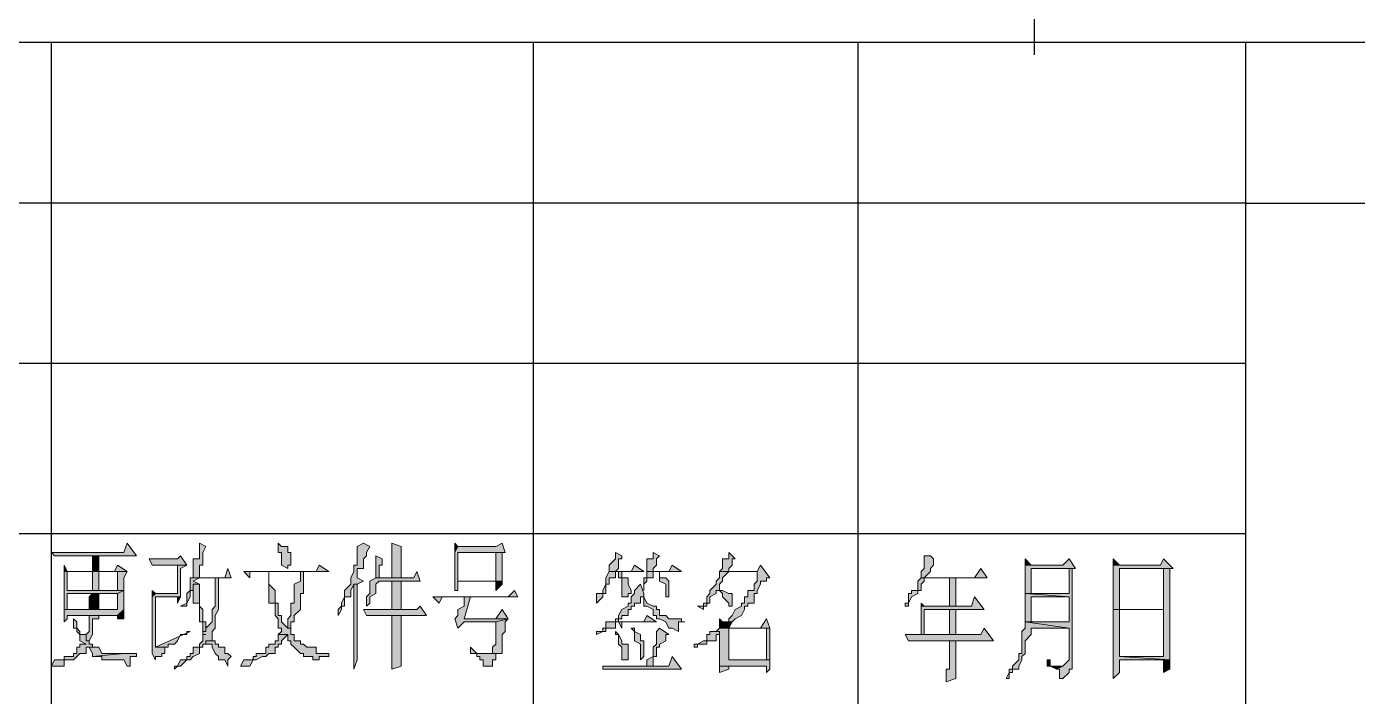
# Model space of a CAD drawing. Header units: millimetres. Extents: x 20 to 821, y 1 to 1134.
# Drawn here: x 619.4 to 695.4, y 40.9 to 79.2 of the extents above; entities that cross this region are included whole.
import ezdxf

# ---------------------------------------------------------------- set-up
doc = ezdxf.new("R2010")
doc.units = ezdxf.units.MM
doc.layers.add('1', color=7, linetype='Continuous')

msp = doc.modelspace()

# ---------------------------------------------------------------- hatches: boundary and pattern name
h = msp.add_hatch(color=0)
h.dxf.hatch_style = 2
h.paths.add_polyline_path([(625.14, 49.641732), (624.96, 49.101732), (620.82, 49.101732), (621, 48.921732), (625.68, 48.921732)])
h = msp.add_hatch(color=0)
h.dxf.hatch_style = 2
h.paths.add_polyline_path([(629.28, 49.641732), (629.28, 48.741732), (628.92, 48.741732), (628.92, 47.661732), (628.74, 47.661732), (629.28, 47.661732), (629.28, 48.021732), (629.28, 48.381732), (629.46, 48.381732), (629.46, 49.101732), (629.64, 49.461732)])
h = msp.add_hatch(color=0)
h.dxf.hatch_style = 2
h.paths.add_polyline_path([(633.78, 49.641732), (633.78, 49.101732), (633.96, 49.101732), (633.96, 48.381732), (634.32, 48.201732), (634.32, 48.381732), (634.5, 48.381732), (634.5, 49.101732), (634.32, 49.101732), (634.32, 49.461732), (633.96, 49.461732)])
h = msp.add_hatch(color=0)
h.dxf.hatch_style = 2
h.paths.add_polyline_path([(638.64, 49.641732), (638.28, 49.461732), (638.28, 48.381732), (638.1, 48.381732), (638.1, 48.021732), (637.92, 47.661732), (637.92, 47.301732), (637.56, 46.941732), (637.56, 46.581732), (637.38, 46.221732), (637.38, 46.041732), (637.2, 45.861732), (637.2, 45.501732), (637.38, 45.861732), (637.38, 46.041732), (637.56, 46.041732), (637.56, 46.581732), (637.92, 46.581732), (637.92, 46.941732), (638.1, 47.301732), (638.28, 47.301732), (638.64, 47.481732), (638.28, 47.661732), (638.28, 48.201732), (638.64, 48.201732), (638.64, 48.741732), (638.82, 48.921732), (638.82, 49.101732), (639, 49.461732)])
h = msp.add_hatch(color=0)
h.dxf.hatch_style = 2
h.paths.add_polyline_path([(640.26, 49.641732), (640.26, 47.661732), (640.8, 47.661732), (640.8, 49.461732)])
h = msp.add_hatch(color=0)
h.dxf.hatch_style = 2
h.paths.add_polyline_path([(643.86, 49.641732), (643.86, 49.101732), (644.04, 49.461732)])
h = msp.add_hatch(color=0)
h.dxf.hatch_style = 2
h.paths.add_polyline_path([(646.56, 49.641732), (646.2, 49.461732), (644.04, 49.461732), (643.86, 49.101732), (643.86, 46.941732), (644.04, 46.941732), (644.04, 47.481732), (646.2, 47.481732), (646.56, 47.481732), (644.04, 47.481732), (644.04, 49.101732), (646.2, 49.101732), (646.74, 49.101732)])
h = msp.add_hatch(color=0)
h.dxf.hatch_style = 2
h.paths.add_polyline_path([(623.16, 48.021732), (623.52, 48.021732), (623.52, 48.921732), (623.16, 48.921732)])
h = msp.add_hatch(color=0)
h.dxf.hatch_style = 2
h.paths.add_polyline_path([(628.2, 48.921732), (628.02, 48.741732), (626.4, 48.741732), (626.58, 48.381732), (628.56, 48.381732)])
h = msp.add_hatch(color=0)
h.dxf.hatch_style = 2
h.paths.add_polyline_path([(639.36, 48.921732), (639.36, 47.661732), (639.54, 47.661732), (639.54, 48.381732), (639.72, 48.381732), (639.72, 48.741732)])
h = msp.add_hatch(color=0)
h.dxf.hatch_style = 2
h.paths.add_polyline_path([(646.74, 49.101732), (646.2, 49.101732), (646.2, 47.481732), (644.04, 47.481732), (646.56, 47.481732), (646.56, 49.101732)])
h = msp.add_hatch(color=0)
h.dxf.hatch_style = 2
h.paths.add_polyline_path([(653.04, 49.101732), (653.04, 48.741732), (652.68, 48.381732), (652.68, 48.021732), (653.04, 48.021732), (653.22, 48.201732), (653.22, 48.741732), (653.4, 48.741732), (653.4, 48.921732)])
h = msp.add_hatch(color=0)
h.dxf.hatch_style = 2
h.paths.add_polyline_path([(655.2, 49.101732), (655.2, 48.741732), (654.84, 48.741732), (654.84, 48.021732), (655.2, 48.021732), (655.2, 48.201732), (655.38, 48.381732), (655.38, 48.741732), (655.56, 48.921732)])
h = msp.add_hatch(color=0)
h.dxf.hatch_style = 2
h.paths.add_polyline_path([(659.52, 49.101732), (659.52, 48.741732), (659.16, 48.741732), (659.16, 48.201732), (658.98, 48.021732), (659.52, 48.021732), (659.52, 48.201732), (659.7, 48.381732), (659.7, 48.741732), (659.88, 48.741732)])
h = msp.add_hatch(color=0)
h.dxf.hatch_style = 2
h.paths.add_polyline_path([(671.04, 48.921732), (670.68, 48.921732), (670.68, 48.741732), (670.68, 48.201732), (670.5, 48.021732), (670.5, 47.661732), (670.68, 47.661732), (671.04, 48.021732), (671.04, 48.201732), (671.22, 48.381732), (671.22, 48.741732)])
h = msp.add_hatch(color=0)
h.dxf.hatch_style = 2
h.paths.add_polyline_path([(676.44, 48.741732), (676.44, 48.381732), (676.8, 48.381732)])
h = msp.add_hatch(color=0)
h.dxf.hatch_style = 2
h.paths.add_polyline_path([(678.96, 48.741732), (678.6, 48.381732), (676.44, 48.381732), (676.44, 48.201732), (676.44, 46.761732), (676.8, 46.761732), (676.8, 48.201732), (678.96, 48.201732), (679.32, 48.201732)])
h = msp.add_hatch(color=0)
h.dxf.hatch_style = 2
h.paths.add_polyline_path([(684.36, 48.741732), (684.18, 48.381732), (681.48, 48.381732), (681.48, 48.201732), (681.48, 45.861732), (681.84, 45.861732), (681.84, 48.201732), (684.36, 48.201732), (684.9, 48.201732)])
h = msp.add_hatch(color=0)
h.dxf.hatch_style = 2
h.paths.add_polyline_path([(681.48, 48.741732), (681.48, 48.381732), (681.84, 48.381732)])
h = msp.add_hatch(color=0)
h.dxf.hatch_style = 2
h.paths.add_polyline_path([(621.54, 48.381732), (621.54, 48.021732), (621.72, 48.021732)])
h = msp.add_hatch(color=0)
h.dxf.hatch_style = 2
h.paths.add_polyline_path([(624.6, 48.381732), (624.42, 48.021732), (621.54, 48.021732), (621.54, 47.661732), (621.54, 45.861732), (621.72, 45.861732), (621.72, 46.761732), (623.16, 46.761732), (624.6, 46.761732), (624.96, 46.941732), (621.72, 46.941732), (621.72, 48.021732), (625.14, 48.021732)])
h = msp.add_hatch(color=0)
h.dxf.hatch_style = 2
h.paths.add_polyline_path([(625.14, 48.021732), (623.16, 48.021732), (624.6, 48.021732), (624.6, 46.941732), (623.52, 46.941732), (621.72, 46.941732), (624.96, 46.941732), (624.96, 47.661732)])
h = msp.add_hatch(color=0)
h.dxf.hatch_style = 2
h.paths.add_polyline_path([(623.16, 48.021732), (623.16, 46.941732), (623.52, 46.941732), (623.52, 48.021732), (624.6, 48.021732)])
h = msp.add_hatch(color=0)
h.dxf.hatch_style = 2
h.paths.add_polyline_path([(628.56, 48.381732), (628.02, 48.381732), (628.02, 46.761732), (626.76, 46.761732), (626.58, 46.581732), (626.58, 43.341732), (626.76, 42.981732), (626.76, 43.161732), (627.12, 43.161732), (627.12, 43.341732), (627.3, 43.341732), (627.3, 43.701732), (626.76, 43.701732), (626.76, 46.581732), (628.2, 46.581732), (628.2, 46.761732), (628.2, 48.201732)])
h = msp.add_hatch(color=0)
h.dxf.hatch_style = 2
h.paths.add_polyline_path([(630.9, 48.201732), (630.72, 47.661732), (628.74, 47.661732), (628.74, 47.481732), (628.74, 46.941732), (628.56, 46.761732), (628.56, 46.221732), (628.2, 46.041732), (628.56, 46.041732), (628.56, 46.221732), (628.74, 46.581732), (628.74, 46.941732), (628.92, 46.941732), (628.92, 47.301732), (629.28, 47.301732), (628.92, 47.481732), (629.28, 47.661732), (631.08, 47.661732)])
h = msp.add_hatch(color=0)
h.dxf.hatch_style = 2
h.paths.add_polyline_path([(636.12, 48.381732), (635.94, 48.021732), (631.8, 48.021732), (632.16, 47.661732), (632.16, 48.021732), (632.34, 48.021732), (636.66, 48.021732)])
h = msp.add_hatch(color=0)
h.dxf.hatch_style = 2
h.paths.add_polyline_path([(633.24, 48.021732), (633.24, 46.221732), (633.6, 46.221732), (633.6, 45.501732), (633.78, 45.321732), (633.78, 44.781732), (633.96, 44.781732), (633.96, 44.601732), (633.78, 44.421732), (634.32, 44.421732), (634.32, 44.061732), (634.5, 44.061732), (634.5, 43.881732), (634.68, 43.701732), (635.04, 43.341732), (635.22, 43.341732), (635.22, 43.161732), (635.76, 43.161732), (635.76, 42.981732), (636.12, 42.981732), (636.12, 43.161732), (636.66, 43.161732), (636.66, 43.341732), (635.94, 43.341732), (635.94, 43.701732), (635.4, 43.701732), (635.22, 43.881732), (635.04, 43.881732), (635.04, 44.061732), (634.68, 44.061732), (634.68, 44.421732), (634.5, 44.421732), (634.5, 44.601732), (634.5, 44.781732), (634.32, 44.781732), (633.96, 45.141732), (633.96, 45.501732), (633.78, 45.501732), (633.78, 46.221732), (633.6, 46.221732), (633.6, 46.941732), (633.24, 47.301732)])
h = msp.add_hatch(color=0)
h.dxf.hatch_style = 2
h.paths.add_polyline_path([(635.22, 48.021732), (635.04, 48.021732), (635.04, 47.661732), (635.04, 47.481732), (634.68, 47.301732), (634.68, 46.221732), (634.5, 46.221732), (634.5, 45.501732), (634.32, 45.321732), (634.32, 44.781732), (634.5, 44.781732), (634.5, 45.141732), (634.68, 45.141732), (634.68, 45.321732), (634.68, 45.501732), (635.04, 45.861732), (635.04, 46.761732), (635.22, 46.761732)])
h = msp.add_hatch(color=0)
h.dxf.hatch_style = 2
h.paths.add_polyline_path([(641.7, 48.021732), (641.52, 47.661732), (639.36, 47.661732), (639, 47.481732), (639, 46.761732), (638.82, 46.581732), (638.82, 46.041732), (639, 46.221732), (639, 46.581732), (639.36, 46.761732), (639.36, 47.301732), (639.54, 47.481732), (641.88, 47.481732)])
h = msp.add_hatch(color=0)
h.dxf.hatch_style = 2
h.paths.add_polyline_path([(654.12, 48.381732), (653.94, 48.021732), (652.68, 48.021732), (652.5, 47.661732), (652.5, 47.301732), (652.32, 46.941732), (652.32, 46.761732), (651.96, 46.761732), (651.96, 46.221732), (652.32, 46.581732), (652.32, 46.761732), (652.5, 46.761732), (652.5, 47.301732), (652.68, 47.301732), (652.68, 47.481732), (652.68, 47.661732), (653.04, 47.661732), (653.04, 48.021732), (653.22, 48.021732), (654.66, 48.021732)])
h = msp.add_hatch(color=0)
h.dxf.hatch_style = 2
h.paths.add_polyline_path([(653.4, 48.021732), (653.22, 48.021732), (653.22, 47.661732), (653.4, 47.661732), (653.4, 47.481732), (653.4, 46.581732), (653.76, 46.581732), (653.76, 46.761732), (653.94, 46.761732), (653.94, 46.941732), (653.76, 47.301732), (653.76, 47.661732), (653.4, 47.661732)])
h = msp.add_hatch(color=0)
h.dxf.hatch_style = 2
h.paths.add_polyline_path([(656.28, 48.381732), (656.1, 48.021732), (654.84, 48.021732), (654.84, 47.661732), (654.66, 47.661732), (654.66, 47.481732), (654.66, 46.941732), (654.66, 47.301732), (654.84, 47.481732), (654.84, 47.661732), (655.2, 47.661732), (655.2, 48.021732), (655.56, 48.021732), (656.82, 48.021732)])
h = msp.add_hatch(color=0)
h.dxf.hatch_style = 2
h.paths.add_polyline_path([(655.56, 48.021732), (655.56, 47.481732), (655.92, 47.301732), (655.92, 46.581732), (656.1, 46.581732), (656.1, 47.481732), (655.92, 47.661732), (655.56, 47.661732)])
h = msp.add_hatch(color=0)
h.dxf.hatch_style = 2
h.paths.add_polyline_path([(658.98, 48.021732), (658.98, 47.661732), (658.8, 47.481732), (658.8, 47.301732), (658.44, 46.941732), (658.44, 46.761732), (658.26, 46.581732), (658.26, 46.221732), (658.08, 46.221732), (658.08, 46.041732), (657.72, 46.041732), (658.08, 45.861732), (658.08, 46.041732), (658.26, 46.041732), (658.26, 46.221732), (658.44, 46.221732), (658.44, 46.581732), (658.8, 46.761732), (658.8, 46.941732), (658.98, 46.941732), (658.98, 47.301732), (659.16, 47.481732), (659.16, 47.661732), (659.52, 48.021732), (661.14, 48.021732)])
h = msp.add_hatch(color=0)
h.dxf.hatch_style = 2
h.paths.add_polyline_path([(661.32, 48.381732), (661.14, 48.021732), (658.98, 48.021732), (661.14, 48.021732), (661.14, 47.481732), (660.96, 47.301732), (660.96, 46.941732), (660.6, 46.941732), (660.6, 46.581732), (660.42, 46.581732), (660.42, 46.221732), (660.24, 46.221732), (660.24, 46.041732), (659.88, 45.861732), (659.7, 45.501732), (659.52, 45.321732), (659.52, 45.141732), (659.16, 45.141732), (659.7, 45.141732), (659.88, 45.321732), (660.24, 45.501732), (660.42, 45.861732), (660.42, 46.041732), (660.6, 46.041732), (660.6, 46.221732), (660.96, 46.221732), (660.96, 46.761732), (661.14, 46.761732), (661.14, 46.941732), (661.32, 47.301732), (661.32, 47.481732), (661.68, 47.481732), (661.68, 47.661732), (661.86, 47.661732)])
h = msp.add_hatch(color=0)
h.dxf.hatch_style = 2
h.paths.add_polyline_path([(673.92, 48.201732), (673.56, 47.661732), (670.5, 47.661732), (670.32, 47.481732), (670.32, 46.941732), (669.96, 46.941732), (669.96, 46.761732), (669.78, 46.761732), (669.78, 46.221732), (669.6, 46.221732), (669.6, 46.041732), (669.78, 46.041732), (669.78, 46.221732), (669.96, 46.581732), (670.32, 46.761732), (670.32, 46.941732), (670.5, 46.941732), (670.5, 47.301732), (670.68, 47.481732), (670.68, 47.661732), (672.12, 47.661732), (674.28, 47.661732)])
h = msp.add_hatch(color=0)
h.dxf.hatch_style = 2
h.paths.add_polyline_path([(679.32, 48.201732), (678.96, 48.201732), (678.96, 46.761732), (676.44, 46.761732), (678.96, 46.581732), (678.96, 45.141732), (676.8, 45.141732), (676.44, 45.141732), (678.96, 44.781732), (678.96, 42.981732), (678.6, 42.621732), (678.24, 42.441732), (678.42, 42.441732), (678.42, 42.261732), (678.42, 41.901732), (678.6, 41.901732), (678.96, 42.261732), (678.96, 42.441732), (679.14, 42.441732), (679.14, 48.201732)])
h = msp.add_hatch(color=0)
h.dxf.hatch_style = 2
h.paths.add_polyline_path([(684.9, 48.201732), (684.36, 48.201732), (684.36, 45.861732), (681.48, 45.861732), (684.36, 45.861732), (684.36, 43.161732), (681.84, 43.161732), (684.72, 42.981732), (684.72, 48.201732)])
h = msp.add_hatch(color=0)
h.dxf.hatch_style = 2
h.paths.add_polyline_path([(630.36, 47.661732), (630.18, 47.661732), (630.18, 47.481732), (630.18, 46.041732), (630, 45.861732), (630, 45.141732), (629.64, 44.781732), (629.64, 44.601732), (629.46, 44.601732), (629.46, 44.421732), (629.64, 44.421732), (629.46, 44.421732), (629.46, 44.061732), (629.28, 43.881732), (629.28, 43.701732), (628.92, 43.701732), (628.92, 43.341732), (628.74, 43.341732), (628.74, 43.161732), (628.56, 43.161732), (628.56, 42.981732), (628.2, 42.981732), (628.02, 42.621732), (627.84, 42.621732), (627.84, 42.441732), (628.02, 42.621732), (628.2, 42.621732), (628.56, 42.981732), (628.74, 42.981732), (628.92, 43.161732), (629.28, 43.341732), (629.28, 43.701732), (629.46, 43.701732), (629.46, 43.881732), (629.64, 43.881732), (629.64, 44.061732), (630.18, 44.061732), (630, 44.061732), (630, 44.421732), (630, 44.601732), (630.18, 44.781732), (630.18, 45.501732), (630.36, 45.861732)])
h = msp.add_hatch(color=0)
h.dxf.hatch_style = 2
h.paths.add_polyline_path([(629.28, 47.301732), (628.92, 47.301732), (628.92, 46.941732), (628.92, 46.221732), (629.28, 46.221732), (629.28, 45.141732), (629.46, 45.141732), (629.46, 44.601732), (629.64, 44.601732), (629.64, 45.141732), (629.46, 45.141732), (629.46, 45.501732), (629.46, 45.861732), (629.28, 46.041732)])
h = msp.add_hatch(color=0)
h.dxf.hatch_style = 2
h.paths.add_polyline_path([(638.28, 47.301732), (638.1, 47.301732), (638.1, 43.881732), (638.1, 42.441732), (638.28, 42.981732)])
h = msp.add_hatch(color=0)
h.dxf.hatch_style = 2
h.paths.add_polyline_path([(640.26, 45.861732), (640.8, 45.861732), (640.8, 47.481732), (640.26, 47.481732)])
h = msp.add_hatch(color=0)
h.dxf.hatch_style = 2
h.paths.add_polyline_path([(646.56, 47.481732), (646.2, 47.481732), (646.2, 46.941732), (646.56, 47.301732)])
h = msp.add_hatch(color=0)
h.dxf.hatch_style = 2
h.paths.add_polyline_path([(654.48, 47.301732), (654.12, 46.941732), (654.12, 46.761732), (653.94, 46.581732), (653.94, 46.221732), (653.76, 46.221732), (653.76, 46.041732), (653.4, 45.861732), (653.22, 45.501732), (653.22, 45.321732), (653.04, 45.321732), (653.04, 45.141732), (652.68, 45.141732), (652.5, 45.141732), (652.5, 44.781732), (652.32, 44.781732), (652.32, 44.601732), (651.96, 44.601732), (651.96, 44.421732), (652.32, 44.601732), (652.5, 44.601732), (652.5, 44.781732), (653.04, 44.781732), (653.04, 45.141732), (653.22, 45.141732), (653.22, 45.321732), (653.4, 45.321732), (653.4, 45.501732), (653.76, 45.501732), (653.76, 45.861732), (653.94, 45.861732), (653.94, 46.041732), (654.12, 46.041732), (654.12, 46.221732), (654.48, 46.221732), (654.48, 46.581732), (654.66, 46.581732), (654.66, 46.761732)])
h = msp.add_hatch(color=0)
h.dxf.hatch_style = 2
h.paths.add_polyline_path([(658.98, 47.301732), (658.98, 46.941732), (659.16, 46.761732), (659.16, 46.581732), (659.52, 46.221732), (659.52, 46.041732), (659.7, 46.041732), (659.7, 46.761732), (659.52, 46.761732), (659.16, 46.941732), (658.98, 46.941732)])
h = msp.add_hatch(color=0)
h.dxf.hatch_style = 2
h.paths.add_polyline_path([(672.12, 46.041732), (672.48, 46.041732), (672.48, 47.661732), (672.12, 47.661732)])
h = msp.add_hatch(color=0)
h.dxf.hatch_style = 2
h.paths.add_polyline_path([(624.96, 46.941732), (624.6, 46.761732), (624.6, 45.861732), (623.52, 45.861732), (621.54, 45.861732), (621.54, 45.501732), (621.54, 45.141732), (621.72, 45.321732), (621.72, 45.501732), (622.98, 45.501732), (624.6, 45.501732), (624.96, 45.861732)])
h = msp.add_hatch(color=0)
h.dxf.hatch_style = 2
h.paths.add_polyline_path([(623.52, 46.761732), (623.16, 46.761732), (622.98, 46.581732), (622.98, 45.861732), (623.52, 45.861732)])
h = msp.add_hatch(color=0)
h.dxf.hatch_style = 2
h.paths.add_polyline_path([(626.58, 46.941732), (626.58, 46.581732), (626.76, 46.761732)])
h = msp.add_hatch(color=0)
h.dxf.hatch_style = 2
h.paths.add_polyline_path([(628.2, 46.581732), (628.02, 46.581732), (628.02, 46.221732)])
h = msp.add_hatch(color=0)
h.dxf.hatch_style = 2
h.paths.add_polyline_path([(647.28, 46.941732), (646.92, 46.581732), (642.6, 46.581732), (642.96, 46.221732), (643.14, 46.581732), (647.46, 46.581732)])
h = msp.add_hatch(color=0)
h.dxf.hatch_style = 2
h.paths.add_polyline_path([(644.76, 46.581732), (644.4, 46.581732), (644.4, 46.221732), (644.4, 46.041732), (644.04, 45.861732), (644.04, 45.501732), (643.86, 45.321732), (644.04, 44.781732), (644.4, 45.141732), (646.2, 45.141732), (646.92, 45.321732), (644.4, 45.321732)])
h = msp.add_hatch(color=0)
h.dxf.hatch_style = 2
h.paths.add_polyline_path([(654.66, 46.581732), (654.48, 46.581732), (654.66, 46.581732), (654.66, 46.041732), (654.84, 46.041732), (655.2, 45.861732), (655.2, 45.501732), (655.38, 45.501732), (655.38, 45.321732), (655.56, 45.321732), (655.92, 45.141732), (656.1, 44.781732), (656.28, 44.781732), (656.64, 44.601732), (656.64, 44.781732), (656.64, 45.141732), (656.82, 45.141732), (657, 45.141732), (656.82, 45.141732), (656.82, 45.321732), (656.64, 45.321732), (656.1, 45.321732), (655.92, 45.501732), (655.56, 45.501732), (655.56, 45.861732), (655.38, 45.861732), (655.38, 46.041732), (655.2, 46.041732), (654.84, 46.221732)])
h = msp.add_hatch(color=0)
h.dxf.hatch_style = 2
h.paths.add_polyline_path([(673.56, 46.581732), (673.38, 46.041732), (670.5, 46.041732), (670.5, 45.861732), (670.5, 44.421732), (670.68, 44.421732), (670.68, 45.861732), (672.12, 45.861732), (674.1, 45.861732)])
h = msp.add_hatch(color=0)
h.dxf.hatch_style = 2
h.paths.add_polyline_path([(676.44, 46.761732), (676.44, 45.141732), (676.8, 45.141732), (676.8, 46.581732), (678.96, 46.581732)])
h = msp.add_hatch(color=0)
h.dxf.hatch_style = 2
h.paths.add_polyline_path([(624.96, 45.861732), (624.6, 45.501732), (624.6, 45.321732), (624.96, 45.321732)])
h = msp.add_hatch(color=0)
h.dxf.hatch_style = 2
h.paths.add_polyline_path([(641.88, 46.041732), (641.7, 45.861732), (638.64, 45.861732), (638.82, 45.501732), (642.24, 45.501732)])
h = msp.add_hatch(color=0)
h.dxf.hatch_style = 2
h.paths.add_polyline_path([(646.56, 45.861732), (646.2, 45.321732), (644.4, 45.321732), (646.92, 45.321732)])
h = msp.add_hatch(color=0)
h.dxf.hatch_style = 2
h.paths.add_polyline_path([(670.5, 46.221732), (670.5, 46.041732), (670.68, 46.041732)])
h = msp.add_hatch(color=0)
h.dxf.hatch_style = 2
h.paths.add_polyline_path([(672.12, 44.421732), (672.48, 44.421732), (672.48, 45.861732), (672.12, 45.861732)])
h = msp.add_hatch(color=0)
h.dxf.hatch_style = 2
h.paths.add_polyline_path([(681.48, 45.861732), (681.48, 41.901732), (681.84, 42.261732), (681.84, 42.981732), (684.72, 42.981732), (681.84, 43.161732), (681.84, 45.861732), (684.36, 45.861732)])
h = msp.add_hatch(color=0)
h.dxf.hatch_style = 2
h.paths.add_polyline_path([(622.08, 45.321732), (622.08, 44.781732), (622.26, 44.781732), (622.26, 44.601732), (622.44, 44.421732), (622.44, 44.061732), (622.8, 43.881732), (622.44, 43.881732), (622.44, 43.701732), (622.26, 43.701732), (622.26, 43.341732), (622.08, 43.341732), (622.08, 43.161732), (621.54, 43.161732), (621.54, 42.981732), (621.36, 42.981732), (621, 42.981732), (620.82, 42.621732), (621.54, 42.621732), (621.54, 42.981732), (622.08, 42.981732), (622.26, 43.161732), (622.44, 43.341732), (622.8, 43.341732), (622.8, 43.701732), (623.16, 43.701732), (623.16, 43.881732), (622.98, 43.881732), (622.98, 44.061732), (622.8, 44.061732), (622.8, 44.421732), (622.44, 44.421732), (622.44, 44.601732), (622.26, 44.781732), (622.26, 45.141732)])
h = msp.add_hatch(color=0)
h.dxf.hatch_style = 2
h.paths.add_polyline_path([(623.52, 45.501732), (622.98, 45.501732), (622.98, 45.321732), (622.98, 44.601732), (622.8, 44.421732), (622.8, 44.061732), (622.98, 44.061732), (623.16, 44.421732), (623.16, 45.321732), (623.52, 45.321732)])
h = msp.add_hatch(color=0)
h.dxf.hatch_style = 2
h.paths.add_polyline_path([(640.8, 45.501732), (640.26, 45.501732), (640.26, 45.321732), (640.26, 42.441732), (640.8, 42.621732), (640.8, 43.161732)])
h = msp.add_hatch(color=0)
h.dxf.hatch_style = 2
h.paths.add_polyline_path([(646.92, 45.321732), (646.2, 45.141732), (646.2, 43.881732), (646.02, 43.701732), (646.02, 43.341732), (645.84, 43.341732), (646.56, 43.341732), (646.56, 43.701732), (646.56, 44.421732), (646.74, 44.601732), (646.74, 44.781732), (646.74, 45.141732)])
h = msp.add_hatch(color=0)
h.dxf.hatch_style = 2
h.paths.add_polyline_path([(654.84, 45.501732), (654.66, 45.141732), (653.22, 45.141732), (653.4, 44.781732), (653.4, 45.141732), (653.76, 45.141732), (655.38, 45.141732)])
h = msp.add_hatch(color=0)
h.dxf.hatch_style = 2
h.paths.add_polyline_path([(661.68, 45.321732), (661.32, 44.781732), (658.98, 44.781732), (658.8, 44.601732), (658.98, 44.601732), (658.98, 43.701732), (658.98, 42.621732), (661.68, 42.621732), (661.68, 42.261732), (661.86, 42.441732), (661.86, 42.981732), (659.52, 42.981732), (659.52, 44.781732), (661.68, 44.781732), (661.86, 44.781732)])
h = msp.add_hatch(color=0)
h.dxf.hatch_style = 2
h.paths.add_polyline_path([(658.98, 45.321732), (658.98, 44.781732), (659.52, 44.781732), (659.7, 45.141732), (659.16, 45.141732)])
h = msp.add_hatch(color=0)
h.dxf.hatch_style = 2
h.paths.add_polyline_path([(676.44, 45.141732), (676.44, 44.781732), (676.26, 44.601732), (676.26, 43.341732), (676.08, 43.341732), (676.08, 42.981732), (675.72, 42.621732), (675.72, 42.441732), (675.54, 42.441732), (675.54, 42.261732), (675.36, 41.901732), (675.54, 41.901732), (675.54, 42.261732), (675.72, 42.261732), (675.72, 42.441732), (676.08, 42.441732), (676.08, 42.621732), (676.26, 42.981732), (676.26, 43.161732), (676.44, 43.341732), (676.44, 44.061732), (676.8, 44.421732), (676.8, 44.781732), (678.96, 44.781732)])
h = msp.add_hatch(color=0)
h.dxf.hatch_style = 2
h.paths.add_polyline_path([(628.74, 44.601732), (626.76, 43.701732), (627.48, 43.701732), (627.48, 43.881732), (627.84, 43.881732), (628.02, 44.061732), (628.2, 44.421732), (628.56, 44.421732), (628.56, 44.601732)])
h = msp.add_hatch(color=0)
h.dxf.hatch_style = 2
h.paths.add_polyline_path([(633.78, 44.421732), (633.78, 44.061732), (633.6, 44.061732), (633.6, 43.881732), (633.24, 43.881732), (633.24, 43.701732), (633.06, 43.701732), (633.06, 43.341732), (632.88, 43.341732), (632.52, 43.341732), (632.52, 43.161732), (632.34, 43.161732), (632.34, 42.981732), (631.8, 42.981732), (631.62, 42.621732), (632.16, 42.621732), (632.34, 42.981732), (632.52, 42.981732), (632.88, 43.161732), (633.06, 43.161732), (633.24, 43.341732), (633.6, 43.341732), (633.6, 43.701732), (633.78, 43.701732), (633.78, 43.881732), (633.96, 43.881732), (633.96, 44.061732), (634.32, 44.421732)])
h = msp.add_hatch(color=0)
h.dxf.hatch_style = 2
h.paths.add_polyline_path([(653.04, 44.601732), (653.04, 44.421732), (653.22, 44.421732), (653.22, 43.881732), (653.4, 43.701732), (653.4, 42.981732), (653.76, 42.981732), (653.76, 43.881732), (653.4, 43.881732), (653.4, 44.061732), (653.22, 44.421732)])
h = msp.add_hatch(color=0)
h.dxf.hatch_style = 2
h.paths.add_polyline_path([(653.94, 44.781732), (654.12, 44.601732), (654.12, 44.061732), (654.48, 43.881732), (654.48, 42.981732), (654.66, 43.161732), (654.66, 44.061732), (654.48, 44.061732), (654.48, 44.421732), (654.12, 44.601732), (654.12, 44.781732)])
h = msp.add_hatch(color=0)
h.dxf.hatch_style = 2
h.paths.add_polyline_path([(655.56, 44.781732), (655.38, 44.601732), (655.38, 43.881732), (655.2, 43.701732), (655.2, 43.161732), (654.84, 42.981732), (654.84, 42.621732), (655.2, 42.621732), (655.2, 43.161732), (655.38, 43.161732), (655.38, 43.701732), (655.56, 43.701732), (655.56, 43.881732), (655.92, 44.061732), (655.92, 44.421732), (656.1, 44.421732)])
h = msp.add_hatch(color=0)
h.dxf.hatch_style = 2
h.paths.add_polyline_path([(658.8, 44.601732), (658.44, 44.601732), (658.44, 44.421732), (658.26, 44.421732), (658.26, 44.061732), (658.08, 44.061732), (657.72, 43.881732), (657.54, 43.881732), (657.54, 43.701732), (657.72, 43.701732), (657.72, 43.881732), (658.26, 43.881732), (658.26, 44.061732), (658.8, 44.061732), (658.8, 44.421732), (658.98, 44.421732), (658.98, 44.601732)])
h = msp.add_hatch(color=0)
h.dxf.hatch_style = 2
h.paths.add_polyline_path([(661.86, 44.781732), (661.68, 44.781732), (661.68, 42.981732), (659.52, 42.981732), (661.86, 42.981732)])
h = msp.add_hatch(color=0)
h.dxf.hatch_style = 2
h.paths.add_polyline_path([(674.1, 44.781732), (673.92, 44.421732), (669.6, 44.421732), (669.78, 44.061732), (674.64, 44.061732)])
h = msp.add_hatch(color=0)
h.dxf.hatch_style = 2
h.paths.add_polyline_path([(623.16, 43.701732), (622.8, 43.701732), (622.98, 43.701732), (623.16, 43.341732), (623.16, 43.161732), (624.96, 43.341732), (623.7, 43.341732), (623.52, 43.701732)])
h = msp.add_hatch(color=0)
h.dxf.hatch_style = 2
h.paths.add_polyline_path([(625.68, 43.341732), (624.96, 43.341732), (623.16, 43.161732), (623.7, 43.161732), (623.7, 42.981732), (624.96, 42.981732), (625.14, 42.621732), (625.32, 42.621732), (625.32, 42.981732), (625.32, 43.161732), (625.68, 43.161732)])
h = msp.add_hatch(color=0)
h.dxf.hatch_style = 2
h.paths.add_polyline_path([(630.18, 44.061732), (629.64, 44.061732), (629.64, 43.881732), (630, 43.881732), (630, 43.701732), (630.18, 43.341732), (630.36, 43.161732), (630.36, 42.981732), (630.72, 42.981732), (630.9, 42.621732), (630.9, 42.981732), (631.08, 43.161732), (630.9, 43.341732), (630.72, 43.341732), (630.72, 43.701732), (630.36, 43.701732), (630.36, 43.881732), (630.18, 43.881732)])
h = msp.add_hatch(color=0)
h.dxf.hatch_style = 2
h.paths.add_polyline_path([(644.76, 43.701732), (644.76, 43.341732), (645.12, 43.341732), (645.12, 43.161732), (645.3, 43.161732), (645.3, 42.981732), (645.48, 42.981732), (645.48, 42.621732), (645.84, 42.621732), (646.02, 42.621732), (646.02, 42.981732), (646.2, 42.981732), (646.2, 43.161732), (646.2, 43.341732), (645.84, 43.341732), (645.12, 43.341732)])
h = msp.add_hatch(color=0)
h.dxf.hatch_style = 2
h.paths.add_polyline_path([(672.48, 44.061732), (672.12, 44.061732), (672.12, 43.161732), (672.12, 42.441732), (671.94, 42.441732), (671.94, 41.721732), (672.48, 41.901732)])
h = msp.add_hatch(color=0)
h.dxf.hatch_style = 2
h.paths.add_polyline_path([(656.28, 43.161732), (656.1, 42.621732), (652.32, 42.621732), (652.32, 42.441732), (656.82, 42.441732)])
h = msp.add_hatch(color=0)
h.dxf.hatch_style = 2
h.paths.add_polyline_path([(658.98, 42.621732), (658.98, 42.261732), (659.52, 42.441732), (659.52, 42.621732), (661.68, 42.621732)])
h = msp.add_hatch(color=0)
h.dxf.hatch_style = 2
h.paths.add_polyline_path([(677.7, 42.981732), (677.7, 42.621732), (677.88, 42.621732), (678.24, 42.441732), (678.6, 42.621732), (677.88, 42.621732), (677.88, 42.981732)])
h = msp.add_hatch(color=0)
h.dxf.hatch_style = 2
h.paths.add_polyline_path([(684.72, 42.981732), (684.36, 42.981732), (684.36, 42.261732), (684.72, 42.441732)])

# ---------------------------------------------------------------- linework, layer by layer
at = {"layer": '1', "color": 0, "lineweight": 25}
for points in [[(676.98, 77.541732), (676.98, 419.721732)], [(821.16, 78.261732), (557.64, 78.261732)], [(620.82, 39.741732), (620.82, 78.261732)], [(648.36, 39.741732), (648.36, 78.261732)], [(666.9, 39.741732), (666.9, 78.261732)], [(689.04, 78.261732), (689.04, 0.501732)], [(689.04, 69.081732), (557.64, 69.081732)], [(689.04, 69.081732), (757.44, 69.081732)], [(689.04, 59.901732), (557.64, 59.901732)], [(689.04, 50.181732), (557.64, 50.181732)]]:
    msp.add_lwpolyline(points, dxfattribs=at)
at = {"layer": '1', "color": 0, "lineweight": 5}
for points in [[(625.14, 49.641732), (624.96, 49.101732), (620.82, 49.101732), (621, 48.921732), (625.68, 48.921732), (625.14, 49.641732)], [(629.28, 49.641732), (629.28, 48.741732), (628.92, 48.741732), (628.92, 47.661732), (628.74, 47.661732), (629.28, 47.661732), (629.28, 48.021732), (629.28, 48.381732), (629.46, 48.381732), (629.46, 49.101732), (629.64, 49.461732), (629.28, 49.641732)], [(633.78, 49.641732), (633.78, 49.101732), (633.96, 49.101732), (633.96, 48.381732), (634.32, 48.201732), (634.32, 48.381732), (634.5, 48.381732), (634.5, 49.101732), (634.32, 49.101732), (634.32, 49.461732), (633.96, 49.461732), (633.78, 49.641732)], [(638.64, 49.641732), (638.28, 49.461732), (638.28, 48.381732), (638.1, 48.381732), (638.1, 48.021732), (637.92, 47.661732), (637.92, 47.301732), (637.56, 46.941732), (637.56, 46.581732), (637.38, 46.221732), (637.38, 46.041732), (637.2, 45.861732), (637.2, 45.501732), (637.38, 45.861732), (637.38, 46.041732), (637.56, 46.041732), (637.56, 46.581732), (637.92, 46.581732), (637.92, 46.941732), (638.1, 47.301732), (638.28, 47.301732), (638.64, 47.481732), (638.28, 47.661732), (638.28, 48.201732), (638.64, 48.201732), (638.64, 48.741732), (638.82, 48.921732), (638.82, 49.101732), (639, 49.461732), (638.64, 49.641732)], [(640.26, 49.641732), (640.26, 47.661732), (640.8, 47.661732), (640.8, 49.461732), (640.26, 49.641732)], [(643.86, 49.641732), (643.86, 49.101732), (644.04, 49.461732), (643.86, 49.641732)], [(646.56, 49.641732), (646.2, 49.461732), (644.04, 49.461732), (643.86, 49.101732), (643.86, 46.941732), (644.04, 46.941732), (644.04, 47.481732), (646.2, 47.481732), (646.56, 47.481732), (644.04, 47.481732), (644.04, 49.101732), (646.2, 49.101732), (646.74, 49.101732), (646.56, 49.641732)], [(623.16, 48.021732), (623.52, 48.021732), (623.52, 48.921732), (623.16, 48.921732), (623.16, 48.021732)], [(628.2, 48.921732), (628.02, 48.741732), (626.4, 48.741732), (626.58, 48.381732), (628.56, 48.381732), (628.2, 48.921732)], [(639.36, 48.921732), (639.36, 47.661732), (639.54, 47.661732), (639.54, 48.381732), (639.72, 48.381732), (639.72, 48.741732), (639.36, 48.921732)], [(646.74, 49.101732), (646.2, 49.101732), (646.2, 47.481732), (644.04, 47.481732), (646.56, 47.481732), (646.56, 49.101732), (646.74, 49.101732)], [(653.04, 49.101732), (653.04, 48.741732), (652.68, 48.381732), (652.68, 48.021732), (653.04, 48.021732), (653.22, 48.201732), (653.22, 48.741732), (653.4, 48.741732), (653.4, 48.921732), (653.04, 49.101732)], [(655.2, 49.101732), (655.2, 48.741732), (654.84, 48.741732), (654.84, 48.021732), (655.2, 48.021732), (655.2, 48.201732), (655.38, 48.381732), (655.38, 48.741732), (655.56, 48.921732), (655.2, 49.101732)], [(659.52, 49.101732), (659.52, 48.741732), (659.16, 48.741732), (659.16, 48.201732), (658.98, 48.021732), (659.52, 48.021732), (659.52, 48.201732), (659.7, 48.381732), (659.7, 48.741732), (659.88, 48.741732), (659.52, 49.101732)], [(671.04, 48.921732), (670.68, 48.921732), (670.68, 48.741732), (670.68, 48.201732), (670.5, 48.021732), (670.5, 47.661732), (670.68, 47.661732), (671.04, 48.021732), (671.04, 48.201732), (671.22, 48.381732), (671.22, 48.741732), (671.04, 48.921732)], [(676.44, 48.741732), (676.44, 48.381732), (676.8, 48.381732), (676.44, 48.741732)], [(678.96, 48.741732), (678.6, 48.381732), (676.44, 48.381732), (676.44, 48.201732), (676.44, 46.761732), (676.8, 46.761732), (676.8, 48.201732), (678.96, 48.201732), (679.32, 48.201732), (678.96, 48.741732)], [(684.36, 48.741732), (684.18, 48.381732), (681.48, 48.381732), (681.48, 48.201732), (681.48, 45.861732), (681.84, 45.861732), (681.84, 48.201732), (684.36, 48.201732), (684.9, 48.201732), (684.36, 48.741732)], [(681.48, 48.741732), (681.48, 48.381732), (681.84, 48.381732), (681.48, 48.741732)], [(621.54, 48.381732), (621.54, 48.021732), (621.72, 48.021732), (621.54, 48.381732)], [(624.6, 48.381732), (624.42, 48.021732), (621.54, 48.021732), (621.54, 47.661732), (621.54, 45.861732), (621.72, 45.861732), (621.72, 46.761732), (623.16, 46.761732), (624.6, 46.761732), (624.96, 46.941732), (621.72, 46.941732), (621.72, 48.021732), (625.14, 48.021732), (624.6, 48.381732)], [(625.14, 48.021732), (623.16, 48.021732), (624.6, 48.021732), (624.6, 46.941732), (623.52, 46.941732), (621.72, 46.941732), (624.96, 46.941732), (624.96, 47.661732), (625.14, 48.021732)], [(623.16, 48.021732), (623.16, 46.941732), (623.52, 46.941732), (623.52, 48.021732), (624.6, 48.021732), (623.16, 48.021732)], [(628.56, 48.381732), (628.02, 48.381732), (628.02, 46.761732), (626.76, 46.761732), (626.58, 46.581732), (626.58, 43.341732), (626.76, 42.981732), (626.76, 43.161732), (627.12, 43.161732), (627.12, 43.341732), (627.3, 43.341732), (627.3, 43.701732), (626.76, 43.701732), (626.76, 46.581732), (628.2, 46.581732), (628.2, 46.761732), (628.2, 48.201732), (628.56, 48.381732)], [(630.9, 48.201732), (630.72, 47.661732), (628.74, 47.661732), (628.74, 47.481732), (628.74, 46.941732), (628.56, 46.761732), (628.56, 46.221732), (628.2, 46.041732), (628.56, 46.041732), (628.56, 46.221732), (628.74, 46.581732), (628.74, 46.941732), (628.92, 46.941732), (628.92, 47.301732), (629.28, 47.301732), (628.92, 47.481732), (629.28, 47.661732), (631.08, 47.661732), (630.9, 48.201732)], [(636.12, 48.381732), (635.94, 48.021732), (631.8, 48.021732), (632.16, 47.661732), (632.16, 48.021732), (632.34, 48.021732), (636.66, 48.021732), (636.12, 48.381732)], [(633.24, 48.021732), (633.24, 46.221732), (633.6, 46.221732), (633.6, 45.501732), (633.78, 45.321732), (633.78, 44.781732), (633.96, 44.781732), (633.96, 44.601732), (633.78, 44.421732), (634.32, 44.421732), (634.32, 44.061732), (634.5, 44.061732), (634.5, 43.881732), (634.68, 43.701732), (635.04, 43.341732), (635.22, 43.341732), (635.22, 43.161732), (635.76, 43.161732), (635.76, 42.981732), (636.12, 42.981732), (636.12, 43.161732), (636.66, 43.161732), (636.66, 43.341732), (635.94, 43.341732), (635.94, 43.701732), (635.4, 43.701732), (635.22, 43.881732), (635.04, 43.881732), (635.04, 44.061732), (634.68, 44.061732), (634.68, 44.421732), (634.5, 44.421732), (634.5, 44.601732), (634.5, 44.781732), (634.32, 44.781732), (633.96, 45.141732), (633.96, 45.501732), (633.78, 45.501732), (633.78, 46.221732), (633.6, 46.221732), (633.6, 46.941732), (633.24, 47.301732), (633.24, 48.021732)], [(635.22, 48.021732), (635.04, 48.021732), (635.04, 47.661732), (635.04, 47.481732), (634.68, 47.301732), (634.68, 46.221732), (634.5, 46.221732), (634.5, 45.501732), (634.32, 45.321732), (634.32, 44.781732), (634.5, 44.781732), (634.5, 45.141732), (634.68, 45.141732), (634.68, 45.321732), (634.68, 45.501732), (635.04, 45.861732), (635.04, 46.761732), (635.22, 46.761732), (635.22, 48.021732)], [(641.7, 48.021732), (641.52, 47.661732), (639.36, 47.661732), (639, 47.481732), (639, 46.761732), (638.82, 46.581732), (638.82, 46.041732), (639, 46.221732), (639, 46.581732), (639.36, 46.761732), (639.36, 47.301732), (639.54, 47.481732), (641.88, 47.481732), (641.7, 48.021732)], [(654.12, 48.381732), (653.94, 48.021732), (652.68, 48.021732), (652.5, 47.661732), (652.5, 47.301732), (652.32, 46.941732), (652.32, 46.761732), (651.96, 46.761732), (651.96, 46.221732), (652.32, 46.581732), (652.32, 46.761732), (652.5, 46.761732), (652.5, 47.301732), (652.68, 47.301732), (652.68, 47.481732), (652.68, 47.661732), (653.04, 47.661732), (653.04, 48.021732), (653.22, 48.021732), (654.66, 48.021732), (654.12, 48.381732)], [(653.4, 48.021732), (653.22, 48.021732), (653.22, 47.661732), (653.4, 47.661732), (653.4, 47.481732), (653.4, 46.581732), (653.76, 46.581732), (653.76, 46.761732), (653.94, 46.761732), (653.94, 46.941732), (653.76, 47.301732), (653.76, 47.661732), (653.4, 47.661732), (653.4, 48.021732)], [(656.28, 48.381732), (656.1, 48.021732), (654.84, 48.021732), (654.84, 47.661732), (654.66, 47.661732), (654.66, 47.481732), (654.66, 46.941732), (654.66, 47.301732), (654.84, 47.481732), (654.84, 47.661732), (655.2, 47.661732), (655.2, 48.021732), (655.56, 48.021732), (656.82, 48.021732), (656.28, 48.381732)], [(655.56, 48.021732), (655.56, 47.481732), (655.92, 47.301732), (655.92, 46.581732), (656.1, 46.581732), (656.1, 47.481732), (655.92, 47.661732), (655.56, 47.661732), (655.56, 48.021732)], [(658.98, 48.021732), (658.98, 47.661732), (658.8, 47.481732), (658.8, 47.301732), (658.44, 46.941732), (658.44, 46.761732), (658.26, 46.581732), (658.26, 46.221732), (658.08, 46.221732), (658.08, 46.041732), (657.72, 46.041732), (658.08, 45.861732), (658.08, 46.041732), (658.26, 46.041732), (658.26, 46.221732), (658.44, 46.221732), (658.44, 46.581732), (658.8, 46.761732), (658.8, 46.941732), (658.98, 46.941732), (658.98, 47.301732), (659.16, 47.481732), (659.16, 47.661732), (659.52, 48.021732), (661.14, 48.021732), (658.98, 48.021732)], [(661.32, 48.381732), (661.14, 48.021732), (658.98, 48.021732), (661.14, 48.021732), (661.14, 47.481732), (660.96, 47.301732), (660.96, 46.941732), (660.6, 46.941732), (660.6, 46.581732), (660.42, 46.581732), (660.42, 46.221732), (660.24, 46.221732), (660.24, 46.041732), (659.88, 45.861732), (659.7, 45.501732), (659.52, 45.321732), (659.52, 45.141732), (659.16, 45.141732), (659.7, 45.141732), (659.88, 45.321732), (660.24, 45.501732), (660.42, 45.861732), (660.42, 46.041732), (660.6, 46.041732), (660.6, 46.221732), (660.96, 46.221732), (660.96, 46.761732), (661.14, 46.761732), (661.14, 46.941732), (661.32, 47.301732), (661.32, 47.481732), (661.68, 47.481732), (661.68, 47.661732), (661.86, 47.661732), (661.32, 48.381732)], [(673.92, 48.201732), (673.56, 47.661732), (670.5, 47.661732), (670.32, 47.481732), (670.32, 46.941732), (669.96, 46.941732), (669.96, 46.761732), (669.78, 46.761732), (669.78, 46.221732), (669.6, 46.221732), (669.6, 46.041732), (669.78, 46.041732), (669.78, 46.221732), (669.96, 46.581732), (670.32, 46.761732), (670.32, 46.761732), (670.32, 46.941732), (670.5, 46.941732), (670.5, 47.301732), (670.68, 47.481732), (670.68, 47.661732), (672.12, 47.661732), (674.28, 47.661732), (673.92, 48.201732)], [(679.32, 48.201732), (678.96, 48.201732), (678.96, 46.761732), (676.44, 46.761732), (678.96, 46.581732), (678.96, 45.141732), (676.8, 45.141732), (676.44, 45.141732), (678.96, 44.781732), (678.96, 42.981732), (678.6, 42.621732), (678.24, 42.441732), (678.42, 42.441732), (678.42, 42.261732), (678.42, 41.901732), (678.6, 41.901732), (678.96, 42.261732), (678.96, 42.261732), (678.96, 42.441732), (679.14, 42.441732), (679.14, 48.201732), (679.32, 48.201732)], [(684.9, 48.201732), (684.36, 48.201732), (684.36, 45.861732), (681.48, 45.861732), (684.36, 45.861732), (684.36, 43.161732), (681.84, 43.161732), (684.72, 42.981732), (684.72, 48.201732), (684.9, 48.201732)], [(630.36, 47.661732), (630.18, 47.661732), (630.18, 47.481732), (630.18, 46.041732), (630, 45.861732), (630, 45.141732), (629.64, 44.781732), (629.64, 44.601732), (629.46, 44.601732), (629.46, 44.421732), (629.64, 44.421732), (629.46, 44.421732), (629.46, 44.061732), (629.46, 44.061732), (629.28, 43.881732), (629.28, 43.701732), (628.92, 43.701732), (628.92, 43.341732), (628.74, 43.341732), (628.74, 43.161732), (628.56, 43.161732), (628.56, 42.981732), (628.2, 42.981732), (628.02, 42.621732), (627.84, 42.621732), (627.84, 42.441732), (628.02, 42.621732), (628.2, 42.621732), (628.56, 42.981732), (628.74, 42.981732), (628.92, 43.161732), (629.28, 43.341732), (629.28, 43.701732), (629.46, 43.701732), (629.46, 43.881732), (629.64, 43.881732), (629.64, 44.061732), (630.18, 44.061732), (630, 44.061732), (630, 44.421732), (630, 44.601732), (630.18, 44.781732), (630.18, 45.501732), (630.36, 45.861732), (630.36, 47.661732)], [(629.28, 47.301732), (628.92, 47.301732), (628.92, 46.941732), (628.92, 46.221732), (629.28, 46.221732), (629.28, 45.141732), (629.46, 45.141732), (629.46, 44.601732), (629.64, 44.601732), (629.64, 45.141732), (629.46, 45.141732), (629.46, 45.501732), (629.46, 45.861732), (629.28, 46.041732), (629.28, 47.301732)], [(638.28, 47.301732), (638.1, 47.301732), (638.1, 43.881732), (638.1, 42.441732), (638.28, 42.981732), (638.28, 47.301732)], [(640.26, 45.861732), (640.8, 45.861732), (640.8, 47.481732), (640.26, 47.481732), (640.26, 45.861732)], [(646.56, 47.481732), (646.2, 47.481732), (646.2, 46.941732), (646.56, 47.301732), (646.56, 47.481732)], [(654.48, 47.301732), (654.12, 46.941732), (654.12, 46.761732), (653.94, 46.581732), (653.94, 46.221732), (653.76, 46.221732), (653.76, 46.041732), (653.4, 45.861732), (653.22, 45.501732), (653.22, 45.321732), (653.04, 45.321732), (653.04, 45.141732), (652.68, 45.141732), (652.5, 45.141732), (652.5, 44.781732), (652.32, 44.781732), (652.32, 44.601732), (651.96, 44.601732), (651.96, 44.421732), (652.32, 44.601732), (652.5, 44.601732), (652.5, 44.781732), (653.04, 44.781732), (653.04, 45.141732), (653.22, 45.141732), (653.22, 45.321732), (653.4, 45.321732), (653.4, 45.501732), (653.76, 45.501732), (653.76, 45.861732), (653.94, 45.861732), (653.94, 46.041732), (654.12, 46.041732), (654.12, 46.221732), (654.48, 46.221732), (654.48, 46.581732), (654.66, 46.581732), (654.66, 46.761732), (654.48, 47.301732)], [(658.98, 47.301732), (658.98, 46.941732), (659.16, 46.761732), (659.16, 46.581732), (659.52, 46.221732), (659.52, 46.041732), (659.7, 46.041732), (659.7, 46.761732), (659.52, 46.761732), (659.16, 46.941732), (658.98, 46.941732), (658.98, 47.301732)], [(672.12, 46.041732), (672.48, 46.041732), (672.48, 47.661732), (672.12, 47.661732), (672.12, 46.041732)], [(624.96, 46.941732), (624.6, 46.761732), (624.6, 45.861732), (623.52, 45.861732), (621.54, 45.861732), (621.54, 45.501732), (621.54, 45.141732), (621.72, 45.321732), (621.72, 45.501732), (622.98, 45.501732), (624.6, 45.501732), (624.96, 45.861732), (624.96, 46.941732)], [(623.52, 46.761732), (623.16, 46.761732), (622.98, 46.581732), (622.98, 45.861732), (623.52, 45.861732), (623.52, 46.761732)], [(626.58, 46.941732), (626.58, 46.581732), (626.76, 46.761732), (626.58, 46.941732)], [(628.2, 46.581732), (628.02, 46.581732), (628.02, 46.221732), (628.2, 46.581732)], [(647.28, 46.941732), (646.92, 46.581732), (642.6, 46.581732), (642.96, 46.221732), (643.14, 46.581732), (647.46, 46.581732), (647.28, 46.941732)], [(644.76, 46.581732), (644.4, 46.581732), (644.4, 46.221732), (644.4, 46.041732), (644.04, 45.861732), (644.04, 45.501732), (643.86, 45.321732), (644.04, 44.781732), (644.4, 45.141732), (646.2, 45.141732), (646.92, 45.321732), (644.4, 45.321732), (644.76, 46.581732)], [(654.66, 46.581732), (654.48, 46.581732), (654.66, 46.581732), (654.66, 46.041732), (654.84, 46.041732), (655.2, 45.861732), (655.2, 45.501732), (655.38, 45.501732), (655.38, 45.321732), (655.56, 45.321732), (655.92, 45.141732), (656.1, 44.781732), (656.28, 44.781732), (656.64, 44.601732), (656.64, 44.781732), (656.64, 45.141732), (656.82, 45.141732), (657, 45.141732), (656.82, 45.141732), (656.82, 45.321732), (656.64, 45.321732), (656.1, 45.321732), (655.92, 45.501732), (655.56, 45.501732), (655.56, 45.861732), (655.38, 45.861732), (655.38, 46.041732), (655.2, 46.041732), (654.84, 46.221732), (654.66, 46.581732)], [(673.56, 46.581732), (673.38, 46.041732), (670.5, 46.041732), (670.5, 45.861732), (670.5, 44.421732), (670.68, 44.421732), (670.68, 45.861732), (672.12, 45.861732), (674.1, 45.861732), (673.56, 46.581732)], [(676.44, 46.761732), (676.44, 45.141732), (676.8, 45.141732), (676.8, 46.581732), (678.96, 46.581732), (676.44, 46.761732)], [(624.96, 45.861732), (624.6, 45.501732), (624.6, 45.321732), (624.96, 45.321732), (624.96, 45.861732)], [(641.88, 46.041732), (641.7, 45.861732), (638.64, 45.861732), (638.82, 45.501732), (642.24, 45.501732), (641.88, 46.041732)], [(646.56, 45.861732), (646.2, 45.321732), (644.4, 45.321732), (646.92, 45.321732), (646.56, 45.861732)], [(670.5, 46.221732), (670.5, 46.041732), (670.68, 46.041732), (670.5, 46.221732)], [(672.12, 44.421732), (672.48, 44.421732), (672.48, 45.861732), (672.12, 45.861732), (672.12, 44.421732)], [(681.48, 45.861732), (681.48, 41.901732), (681.84, 42.261732), (681.84, 42.981732), (684.72, 42.981732), (681.84, 43.161732), (681.84, 45.861732), (684.36, 45.861732), (681.48, 45.861732)], [(622.08, 45.321732), (622.08, 44.781732), (622.26, 44.781732), (622.26, 44.601732), (622.44, 44.421732), (622.44, 44.061732), (622.8, 43.881732), (622.44, 43.881732), (622.44, 43.701732), (622.26, 43.701732), (622.26, 43.341732), (622.08, 43.341732), (622.08, 43.161732), (621.54, 43.161732), (621.54, 42.981732), (621.36, 42.981732), (621, 42.981732), (620.82, 42.621732), (621.54, 42.621732), (621.54, 42.981732), (622.08, 42.981732), (622.26, 43.161732), (622.44, 43.341732), (622.8, 43.341732), (622.8, 43.701732), (623.16, 43.701732), (623.16, 43.881732), (622.98, 43.881732), (622.98, 44.061732), (622.8, 44.061732), (622.8, 44.421732), (622.44, 44.421732), (622.44, 44.601732), (622.26, 44.781732), (622.26, 45.141732), (622.08, 45.321732)], [(623.52, 45.501732), (622.98, 45.501732), (622.98, 45.321732), (622.98, 44.601732), (622.8, 44.421732), (622.8, 44.061732), (622.98, 44.061732), (623.16, 44.421732), (623.16, 45.321732), (623.52, 45.321732), (623.52, 45.501732)], [(640.8, 45.501732), (640.26, 45.501732), (640.26, 45.321732), (640.26, 42.441732), (640.8, 42.621732), (640.8, 43.161732), (640.8, 43.161732), (640.8, 45.501732)], [(646.92, 45.321732), (646.2, 45.141732), (646.2, 43.881732), (646.02, 43.701732), (646.02, 43.341732), (645.84, 43.341732), (646.56, 43.341732), (646.56, 43.701732), (646.56, 44.421732), (646.74, 44.601732), (646.74, 44.781732), (646.74, 45.141732), (646.92, 45.321732)], [(654.84, 45.501732), (654.66, 45.141732), (653.22, 45.141732), (653.4, 44.781732), (653.4, 45.141732), (653.76, 45.141732), (655.38, 45.141732), (654.84, 45.501732)], [(661.68, 45.321732), (661.32, 44.781732), (658.98, 44.781732), (658.8, 44.601732), (658.98, 44.601732), (658.98, 43.701732), (658.98, 42.621732), (661.68, 42.621732), (661.68, 42.261732), (661.86, 42.441732), (661.86, 42.981732), (659.52, 42.981732), (659.52, 44.781732), (661.68, 44.781732), (661.86, 44.781732), (661.68, 45.321732)], [(658.98, 45.321732), (658.98, 44.781732), (659.52, 44.781732), (659.7, 45.141732), (659.16, 45.141732), (658.98, 45.321732)], [(676.44, 45.141732), (676.44, 44.781732), (676.26, 44.601732), (676.26, 43.341732), (676.08, 43.341732), (676.08, 42.981732), (675.72, 42.621732), (675.72, 42.441732), (675.54, 42.441732), (675.54, 42.261732), (675.36, 41.901732), (675.54, 41.901732), (675.54, 42.261732), (675.72, 42.261732), (675.72, 42.441732), (676.08, 42.441732), (676.08, 42.621732), (676.26, 42.981732), (676.26, 43.161732), (676.44, 43.341732), (676.44, 44.061732), (676.8, 44.421732), (676.8, 44.781732), (678.96, 44.781732), (676.44, 45.141732)], [(628.74, 44.601732), (626.76, 43.701732), (627.48, 43.701732), (627.48, 43.881732), (627.84, 43.881732), (628.02, 44.061732), (628.2, 44.421732), (628.56, 44.421732), (628.56, 44.601732), (628.74, 44.601732)], [(633.78, 44.421732), (633.78, 44.061732), (633.6, 44.061732), (633.6, 43.881732), (633.24, 43.881732), (633.24, 43.701732), (633.06, 43.701732), (633.06, 43.341732), (632.88, 43.341732), (632.52, 43.341732), (632.52, 43.161732), (632.34, 43.161732), (632.34, 42.981732), (631.8, 42.981732), (631.62, 42.621732), (632.16, 42.621732), (632.34, 42.981732), (632.34, 42.981732), (632.52, 42.981732), (632.88, 43.161732), (633.06, 43.161732), (633.24, 43.341732), (633.6, 43.341732), (633.6, 43.701732), (633.78, 43.701732), (633.78, 43.881732), (633.96, 43.881732), (633.96, 44.061732), (634.32, 44.421732), (633.78, 44.421732)], [(653.04, 44.601732), (653.04, 44.421732), (653.22, 44.421732), (653.22, 43.881732), (653.4, 43.701732), (653.4, 42.981732), (653.76, 42.981732), (653.76, 43.881732), (653.4, 43.881732), (653.4, 44.061732), (653.4, 44.061732), (653.22, 44.421732), (653.04, 44.601732)], [(653.94, 44.781732), (654.12, 44.601732), (654.12, 44.061732), (654.48, 43.881732), (654.48, 42.981732), (654.66, 43.161732), (654.66, 44.061732), (654.48, 44.061732), (654.48, 44.421732), (654.12, 44.601732), (654.12, 44.781732), (653.94, 44.781732)], [(655.56, 44.781732), (655.38, 44.601732), (655.38, 43.881732), (655.2, 43.701732), (655.2, 43.161732), (654.84, 42.981732), (654.84, 42.621732), (655.2, 42.621732), (655.2, 43.161732), (655.38, 43.161732), (655.38, 43.701732), (655.56, 43.701732), (655.56, 43.881732), (655.92, 44.061732), (655.92, 44.421732), (656.1, 44.421732), (655.56, 44.781732)], [(658.8, 44.601732), (658.44, 44.601732), (658.44, 44.421732), (658.26, 44.421732), (658.26, 44.061732), (658.08, 44.061732), (657.72, 43.881732), (657.54, 43.881732), (657.54, 43.701732), (657.72, 43.701732), (657.72, 43.881732), (658.26, 43.881732), (658.26, 44.061732), (658.8, 44.061732), (658.8, 44.421732), (658.98, 44.421732), (658.98, 44.601732), (658.8, 44.601732)], [(661.86, 44.781732), (661.68, 44.781732), (661.68, 42.981732), (659.52, 42.981732), (661.86, 42.981732), (661.86, 44.781732)], [(674.1, 44.781732), (673.92, 44.421732), (669.6, 44.421732), (669.78, 44.061732), (674.64, 44.061732), (674.1, 44.781732)], [(623.16, 43.701732), (622.8, 43.701732), (622.98, 43.701732), (623.16, 43.341732), (623.16, 43.161732), (624.96, 43.341732), (623.7, 43.341732), (623.52, 43.701732), (623.16, 43.701732)], [(625.68, 43.341732), (624.96, 43.341732), (623.16, 43.161732), (623.7, 43.161732), (623.7, 42.981732), (624.96, 42.981732), (625.14, 42.621732), (625.32, 42.621732), (625.32, 42.981732), (625.32, 43.161732), (625.68, 43.161732), (625.68, 43.341732)], [(630.18, 44.061732), (629.64, 44.061732), (629.64, 43.881732), (630, 43.881732), (630, 43.701732), (630.18, 43.341732), (630.36, 43.161732), (630.36, 42.981732), (630.72, 42.981732), (630.9, 42.621732), (630.9, 42.981732), (631.08, 43.161732), (630.9, 43.341732), (630.72, 43.341732), (630.72, 43.701732), (630.36, 43.701732), (630.36, 43.701732), (630.36, 43.881732), (630.18, 43.881732), (630.18, 44.061732)], [(644.76, 43.701732), (644.76, 43.341732), (645.12, 43.341732), (645.12, 43.161732), (645.3, 43.161732), (645.3, 42.981732), (645.48, 42.981732), (645.48, 42.621732), (645.84, 42.621732), (646.02, 42.621732), (646.02, 42.981732), (646.2, 42.981732), (646.2, 43.161732), (646.2, 43.341732), (645.84, 43.341732), (645.12, 43.341732), (645.12, 43.341732), (644.76, 43.701732)], [(672.48, 44.061732), (672.12, 44.061732), (672.12, 43.161732), (672.12, 42.441732), (671.94, 42.441732), (671.94, 41.721732), (672.48, 41.901732), (672.48, 44.061732)], [(656.28, 43.161732), (656.1, 42.621732), (652.32, 42.621732), (652.32, 42.441732), (656.82, 42.441732), (656.28, 43.161732)], [(658.98, 42.621732), (658.98, 42.261732), (659.52, 42.441732), (659.52, 42.621732), (661.68, 42.621732), (658.98, 42.621732)], [(677.7, 42.981732), (677.7, 42.621732), (677.88, 42.621732), (678.24, 42.441732), (678.6, 42.621732), (677.88, 42.621732), (677.88, 42.981732), (677.7, 42.981732)], [(684.72, 42.981732), (684.36, 42.981732), (684.36, 42.261732), (684.72, 42.441732), (684.72, 42.981732)]]:
    msp.add_lwpolyline(points, dxfattribs=at)

doc.saveas('drawing.dxf')
